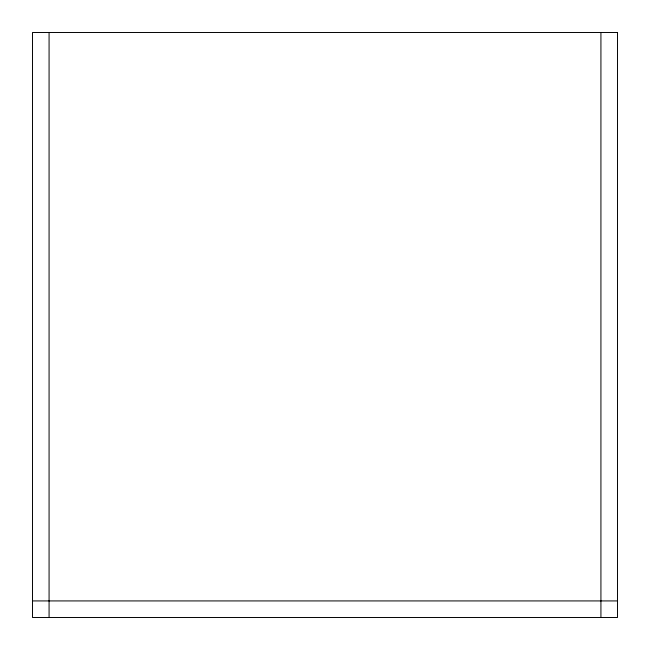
<?xml version="1.0" encoding="UTF-8"?>
<svg xmlns="http://www.w3.org/2000/svg" width="650" height="650" viewBox="0 0 650 650"><rect width="100%" height="100%" fill="white"/><g stroke="black" fill="none" stroke-linecap="round" stroke-linejoin="round"><path stroke-width="0.97" d="M32.5 600.925L617.5 600.925M600.925 32.5L600.925 617.5M49.075 32.5L49.075 617.5M617.5 32.5L32.5 32.5L32.5 617.5L617.5 617.5L617.5 32.5"/></g></svg>
